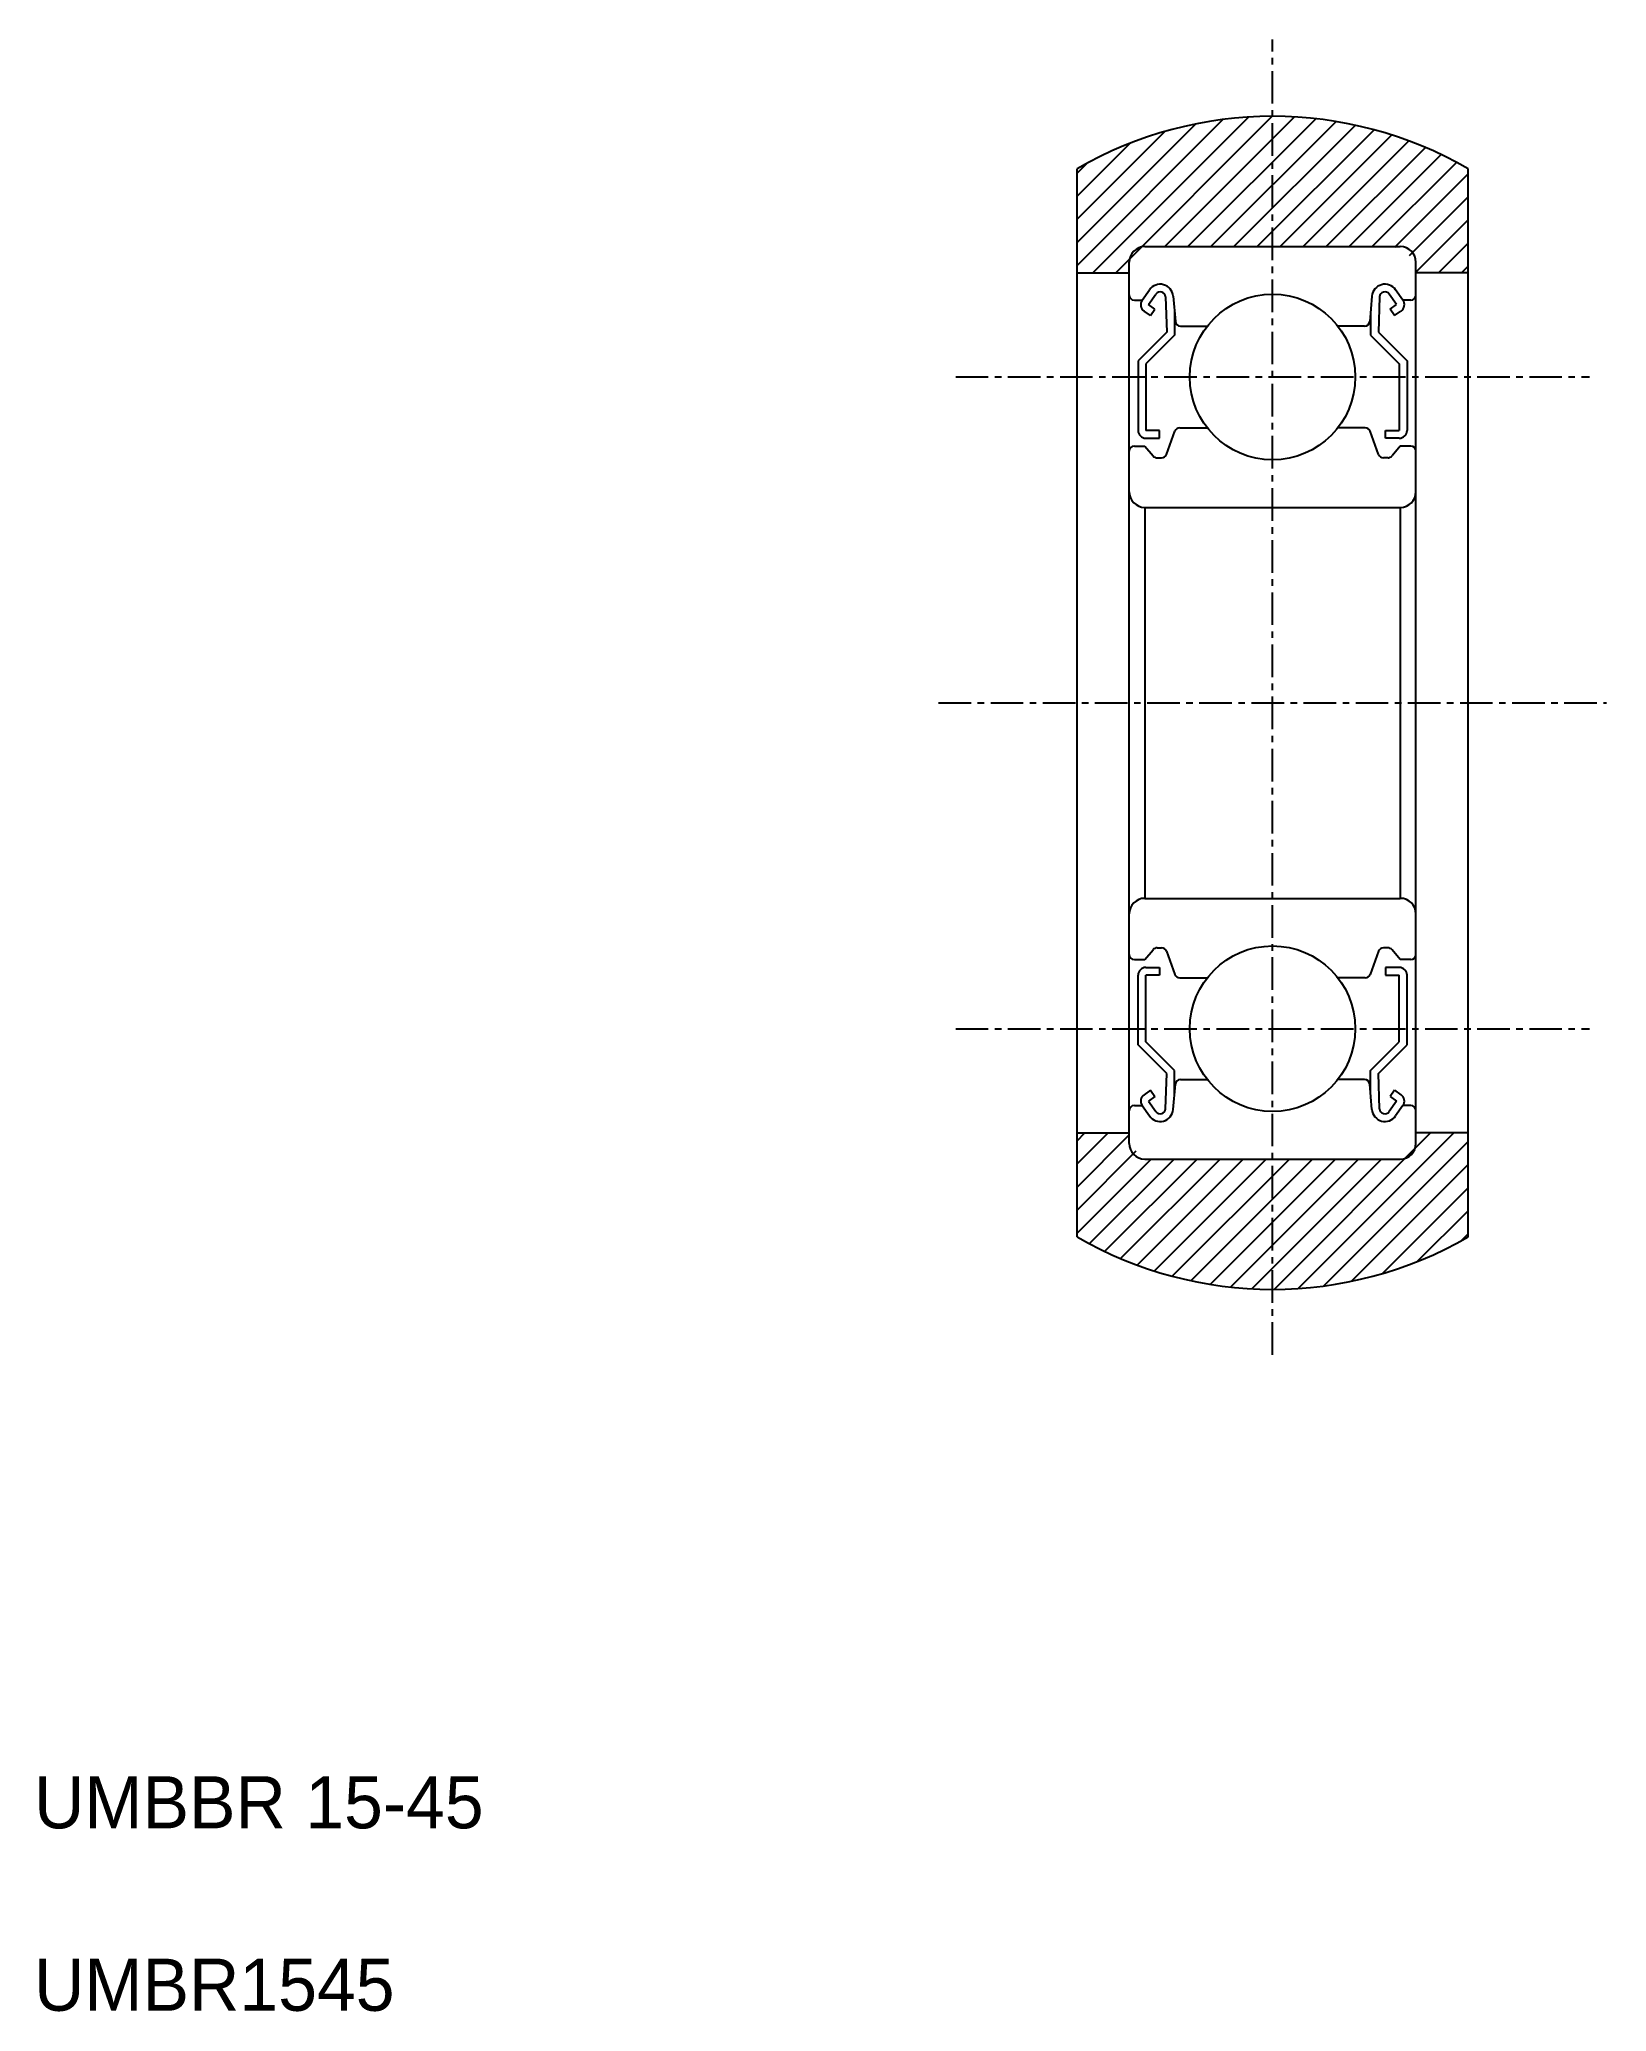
# Model space of a CAD drawing. Extents: x 2.7 to 62.8, y 2.5 to 78.1.
import ezdxf

# ---------------------------------------------------------------- set-up
doc = ezdxf.new("R2010")
doc.units = 0
doc.linetypes.add('CENTER', pattern=[2, 1.25, -0.25, 0.25, -0.25])
doc.layers.get('0').update_dxf_attribs({"linetype": 'CONTINUOUS'})
doc.layers.add('CENTER', color=1, linetype='CENTER')

# ---------------------------------------------------------------- blocks, each defined once
blk = doc.blocks.new('*X2')
at = {"color": 0, "linetype": 'CONTINUOUS'}
for p, q in [((520.951, -0.54), (526.548, 5.057)), ((520.951, 0.344), (525.49, 4.883)), ((520.951, 1.227), (524.322, 4.598)), ((521.553, -0.822), (527.524, 5.149)), ((522.437, -0.822), (528.437, 5.178)), ((524.321, 0.178), (529.297, 5.154)), ((525.205, 0.178), (530.112, 5.085)), ((526.088, 0.178), (530.889, 4.978)), ((526.972, 0.178), (531.631, 4.837)), ((527.856, 0.178), (532.343, 4.664)), ((520.951, 2.111), (522.987, 4.147)), ((528.74, 0.178), (533.025, 4.463)), ((529.624, 0.178), (533.682, 4.236)), ((530.508, 0.178), (534.314, 3.984)), ((520.951, 2.995), (521.342, 3.386)), ((531.392, 0.178), (534.923, 3.709)), ((532.276, 0.178), (535.51, 3.413)), ((533.141, 0.159), (535.951, 2.969)), ((533.703, -0.163), (535.951, 2.085)), ((533.951, -0.799), (535.951, 1.201)), ((534.811, -0.822), (535.951, 0.318)), ((535.695, -0.822), (535.951, -0.566)), ((520.951, -35.012), (522.14, -33.822)), ((520.951, -34.128), (521.257, -33.822)), ((520.951, -35.896), (522.953, -33.893)), ((528.515, -39.822), (534.515, -33.822)), ((529.431, -39.79), (535.399, -33.822)), ((520.951, -36.78), (523.223, -34.508)), ((530.411, -39.694), (535.951, -34.154)), ((520.951, -37.663), (523.803, -34.811)), ((521.424, -38.074), (524.676, -34.822)), ((522.012, -38.37), (525.56, -34.822)), ((522.622, -38.644), (526.444, -34.822)), ((523.256, -38.894), (527.328, -34.822)), ((523.914, -39.12), (528.212, -34.822)), ((524.599, -39.319), (529.095, -34.822)), ((525.312, -39.49), (529.979, -34.822)), ((526.056, -39.63), (530.863, -34.822)), ((526.834, -39.735), (531.747, -34.822)), ((527.652, -39.801), (532.631, -34.822)), ((531.474, -39.514), (535.951, -35.038)), ((532.65, -39.222), (535.951, -35.922)), ((533.997, -38.759), (535.951, -36.806)), ((535.669, -37.971), (535.951, -37.689))]:
    blk.add_line(p, q, dxfattribs=at)

msp = doc.modelspace()

# ---------------------------------------------------------------- linework, layer by layer
at = {"color": 7, "linetype": 'CONTINUOUS'}
for p, q in [((42.5, 32.187), (42.5, 73.168)), ((57.5, 32.187), (57.5, 73.168)), ((45.1, 70.178), (54.9, 70.178)), ((42.5, 69.178), (44.5, 69.178)), ((44.5, 35.778), (44.5, 69.578)), ((55.5, 35.778), (55.5, 69.578)), ((57.5, 69.178), (55.5, 69.178)), ((44.7, 68.128), (45, 68.128)), ((45, 68.128), (45.279, 68.525)), ((45.246, 67.956), (45.528, 68.358)), ((45.892, 68.25), (45.942, 66.902)), ((46.186, 68.282), (46.272, 67.31)), ((53.814, 68.282), (53.728, 67.31)), ((54.108, 68.25), (54.058, 66.902)), ((54.754, 67.956), (54.472, 68.358)), ((55, 68.128), (54.721, 68.525)), ((55.3, 68.128), (55, 68.128)), ((45.319, 67.538), (45.074, 67.709)), ((45.491, 67.783), (45.246, 67.956)), ((45.319, 67.538), (45.491, 67.783)), ((46.242, 67.649), (46.242, 66.778)), ((53.758, 67.649), (53.758, 66.778)), ((54.509, 67.783), (54.754, 67.956)), ((54.681, 67.538), (54.509, 67.783)), ((54.681, 67.538), (54.926, 67.709)), ((45.942, 66.902), (44.842, 65.802)), ((46.242, 66.778), (45.142, 65.678)), ((46.471, 67.128), (47.494, 67.128)), ((53.529, 67.128), (52.506, 67.128)), ((53.758, 66.778), (54.858, 65.678)), ((54.058, 66.902), (55.158, 65.802)), ((44.842, 65.802), (44.842, 63.128)), ((45.142, 65.678), (45.142, 63.128)), ((54.858, 65.678), (54.858, 63.128)), ((55.158, 65.802), (55.158, 63.128)), ((45.662, 63.128), (45.142, 63.128)), ((45.142, 62.828), (45.662, 62.828)), ((45.662, 62.828), (45.662, 63.128)), ((45.934, 62.209), (46.257, 63.096)), ((46.445, 63.228), (47.494, 63.228)), ((53.555, 63.228), (52.506, 63.228)), ((54.066, 62.209), (53.743, 63.096)), ((54.338, 63.128), (54.858, 63.128)), ((54.338, 62.828), (54.338, 63.128)), ((54.858, 62.828), (54.338, 62.828)), ((44.7, 62.528), (45.1, 62.528)), ((45.1, 62.528), (45.418, 62.149)), ((45.571, 62.078), (45.746, 62.078)), ((54.429, 62.078), (54.254, 62.078)), ((54.9, 62.528), (54.582, 62.149)), ((55.3, 62.528), (54.9, 62.528)), ((45.1, 60.178), (54.9, 60.178)), ((45.1, 60.178), (45.1, 45.178)), ((54.9, 60.178), (54.9, 45.178)), ((44.5, 52.678), (44.5, 52.678)), ((45.1, 45.178), (54.9, 45.178)), ((44.5, 44.428), (44.5, 44.428)), ((45.1, 42.828), (45.418, 43.206)), ((45.571, 43.278), (45.746, 43.278)), ((45.934, 43.146), (46.257, 42.259)), ((54.066, 43.146), (53.743, 42.259)), ((54.429, 43.278), (54.254, 43.278)), ((54.9, 42.828), (54.582, 43.206)), ((44.7, 42.828), (45.1, 42.828)), ((45.142, 42.528), (45.662, 42.528)), ((45.662, 42.528), (45.662, 42.228)), ((54.338, 42.528), (54.338, 42.228)), ((54.858, 42.528), (54.338, 42.528)), ((55.3, 42.828), (54.9, 42.828)), ((44.842, 39.554), (44.842, 42.228)), ((45.142, 39.678), (45.142, 42.228)), ((45.662, 42.228), (45.142, 42.228)), ((46.445, 42.128), (47.494, 42.128)), ((53.555, 42.128), (52.506, 42.128)), ((54.338, 42.228), (54.858, 42.228)), ((54.858, 39.678), (54.858, 42.228)), ((55.158, 39.554), (55.158, 42.228)), ((45.942, 38.454), (44.842, 39.554)), ((46.242, 38.578), (45.142, 39.678)), ((53.758, 38.578), (54.858, 39.678)), ((54.058, 38.454), (55.158, 39.554)), ((45.892, 37.105), (45.942, 38.454)), ((46.186, 37.074), (46.272, 38.045)), ((46.242, 37.707), (46.242, 38.578)), ((46.471, 38.228), (47.494, 38.228)), ((53.529, 38.228), (52.506, 38.228)), ((53.814, 37.074), (53.728, 38.045)), ((53.758, 37.707), (53.758, 38.578)), ((54.108, 37.105), (54.058, 38.454)), ((44.7, 37.228), (45, 37.228)), ((45, 37.228), (45.279, 36.831)), ((45.319, 37.818), (45.074, 37.646)), ((45.491, 37.573), (45.246, 37.4)), ((45.246, 37.4), (45.528, 36.998)), ((45.319, 37.818), (45.491, 37.573)), ((54.754, 37.4), (54.472, 36.998)), ((54.681, 37.818), (54.509, 37.573)), ((54.509, 37.573), (54.754, 37.4)), ((54.681, 37.818), (54.926, 37.646)), ((55, 37.228), (54.721, 36.831)), ((55.3, 37.228), (55, 37.228)), ((42.5, 36.178), (44.5, 36.178)), ((57.5, 36.178), (55.5, 36.178)), ((45.1, 35.178), (54.9, 35.178))]:
    msp.add_line(p, q, dxfattribs=at)
for centre in [(50, 65.178), (50, 40.178)]:
    msp.add_circle(centre, 3.175, dxfattribs=at)
for centre, radius, start, end in [((50, 60.178), 15, 60, 120), ((45.1, 69.578), 0.6, 90, 180), ((54.9, 69.578), 0.6, 0, 90), ((44.7, 68.328), 0.2, 180, 270), ((45.245, 67.955), 0.3, 144.93555, 235.03769), ((45.688, 68.237), 0.5, 5.06502, 144.93555), ((45.692, 68.243), 0.2, 2.13118, 144.93675), ((54.312, 68.237), 0.5, 35.06445, 174.93498), ((54.308, 68.243), 0.2, 35.06325, 177.86882), ((54.755, 67.955), 0.3, 304.96231, 35.06445), ((55.3, 68.328), 0.2, 270, 0), ((46.471, 67.328), 0.2, 185.06502, 270), ((53.529, 67.328), 0.2, 270, 354.93498), ((45.142, 63.128), 0.3, 180, 270), ((46.445, 63.028), 0.2, 90, 159.97033), ((53.555, 63.028), 0.2, 20.02967, 90), ((54.858, 63.128), 0.3, 270, 0), ((44.7, 62.328), 0.2, 90, 180), ((45.571, 62.278), 0.2, 219.99699, 270), ((45.746, 62.278), 0.2, 270, 339.97033), ((54.254, 62.278), 0.2, 200.02967, 270), ((54.429, 62.278), 0.2, 270, 320.00301), ((55.3, 62.328), 0.2, 0, 90), ((45.1, 60.778), 0.6, 180, 270), ((54.9, 60.778), 0.6, 270, 0), ((45.1, 44.578), 0.6, 90, 180), ((54.9, 44.578), 0.6, 0, 90), ((45.571, 43.078), 0.2, 90, 140.00301), ((45.746, 43.078), 0.2, 20.02967, 90), ((54.254, 43.078), 0.2, 90, 159.97033), ((54.429, 43.078), 0.2, 39.99699, 90), ((44.7, 43.028), 0.2, 180, 270), ((45.142, 42.228), 0.3, 90, 180), ((54.858, 42.228), 0.3, 0, 90), ((55.3, 43.028), 0.2, 270, 0), ((46.445, 42.328), 0.2, 200.02967, 270), ((53.555, 42.328), 0.2, 270, 339.97033), ((46.471, 38.028), 0.2, 90, 174.93498), ((53.529, 38.028), 0.2, 5.06502, 90), ((44.7, 37.028), 0.2, 90, 180), ((45.245, 37.4), 0.3, 124.96231, 215.06445), ((45.688, 37.118), 0.5, 215.06445, 354.93498), ((45.692, 37.113), 0.2, 215.06325, 357.86882), ((54.312, 37.118), 0.5, 185.06502, 324.93555), ((54.308, 37.113), 0.2, 182.13118, 324.93675), ((54.755, 37.4), 0.3, 324.93555, 55.03769), ((55.3, 37.028), 0.2, 0, 90), ((45.1, 35.778), 0.6, 180, 270), ((54.9, 35.778), 0.6, 270, 0), ((50, 45.178), 15, 240, 300)]:
    msp.add_arc(centre, radius, start, end, dxfattribs=at)
at = {"layer": 'CENTER', "color": 1, "linetype": 'CENTER'}
for p, q in [((50, 27.666), (50, 78.128)), ((37.849, 65.178), (62.151, 65.178)), ((37.19, 52.678), (62.81, 52.678)), ((37.849, 40.178), (62.151, 40.178))]:
    msp.add_line(p, q, dxfattribs=at)

# ---------------------------------------------------------------- block references
at = {"color": 3, "linetype": 'CONTINUOUS'}
msp.add_blockref('*X2', (-478.451, 70), dxfattribs=at)

# ---------------------------------------------------------------- texts
at = {"color": 7, "linetype": 'CONTINUOUS'}
for s, p in [('UMBBR 15-45', (2.5, 9.5)), ('UMBR1545', (2.5, 2.5))]:
    msp.add_text(s, height=2, dxfattribs=at).set_placement(p)

doc.saveas('drawing.dxf')
